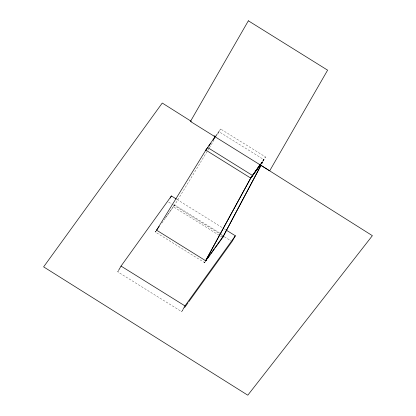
<?xml version="1.0" encoding="UTF-8"?>
<svg xmlns="http://www.w3.org/2000/svg" width="416" height="416" viewBox="0 0 416 416"><rect width="100%" height="100%" fill="white"/><g stroke="black" fill="none" stroke-linecap="round" stroke-linejoin="round"><path stroke-width="0.31" stroke-dasharray="2.08 1.56" d="M261.513 164.263L263.962 159.645L261.596 164.258M205.338 261.586L204.558 262.683L205.202 261.503L204.584 262.636L155.423 232.081L156.541 230.147M182.806 310.081L181.667 311.662L117.733 271.835L118.336 270.79M219.414 232.82L174.652 204.937L161.086 224.203M260.936 163.857L265.512 156.957L220.615 128.991L216.377 136.152M204.558 262.683L205.114 261.716M181.667 311.662L182.572 310.092M209.014 148.309L173.54 206.872L219.939 235.773M209.352 147.753L214.037 140.02M156.104 230.979L155.423 232.081L156.182 231.031M117.733 271.835L118.492 270.78M215.706 135.819L220.615 128.991M215.644 136.453L219.055 131.732L263.936 159.692M165.22 218.067L174.652 204.937M260.603 163.784L265.512 156.957M261.009 163.888L264.03 159.682L260.988 163.888M176.935 199.399L223.782 228.582M224.333 228.925L225.436 229.611M219.96 233.158L223.236 235.196M168.667 202.062L172.526 204.464M173.077 204.807L220.475 234.333M221.026 234.676L223.782 236.392M224.333 236.735L230.948 240.854M220.485 236.116L222.669 237.474"/><path stroke-width="0.62" d="M260.931 165.365L222.695 237.432L215.124 247.978M260.993 165.402L222.669 237.474L223.782 235.539L205.67 260.749L156.541 230.147L159.182 226.47M118.638 270.265L121.04 266.084L171.423 195.962L176.384 199.056M170.222 198.058L171.423 195.962M260.634 164.414L250.723 178.079L205.832 150.114L215.332 136.349M260.608 164.414L250.723 178.079L260.224 164.31M182.874 309.566L184.98 305.906L235.357 235.789L225.987 229.954M235.357 235.789L232.05 241.54L188.869 301.642M156.442 230.428L205.842 150.124M205.832 150.114L207.35 148.023M208.848 145.912L210.751 143.291M213.002 140.13L214.9 137.514M250.723 178.079L260.541 164.419M205.717 261.061L206.846 259.485M207.574 258.482L210.241 254.758M210.974 253.755L214.391 248.981M184.699 307.445L188.11 302.697M207.402 147.378L252.299 175.344M121.04 266.084L184.98 305.906M191.417 121.441L162.266 103.038L43.623 266.869L247.796 395.2L372.377 235.68L260.983 165.355M214.079 135.746L215.155 136.427M250.749 178.032L205.509 260.936L250.749 178.032M248.362 20.8L190.445 121.441L269.693 170.81L327.61 70.164L248.362 20.8"/></g></svg>
